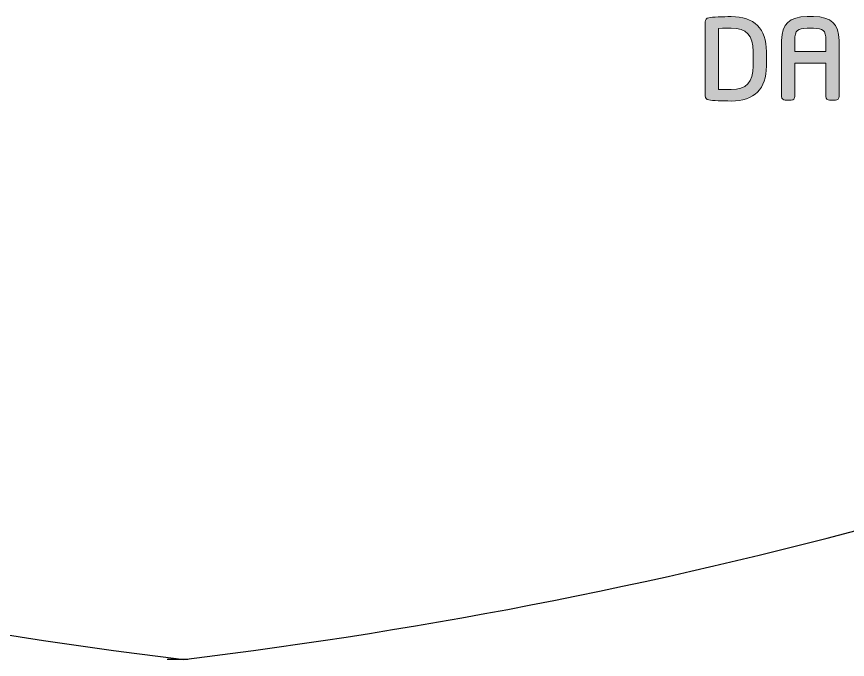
# Model space of a CAD drawing. Extents: x 16296677952 to 16296679688, y -37409618576 to -37409617304.
# Drawn here: x 16296678132.5 to 16296678163.17, y -37409617713.77 to -37409617690.04 of the extents above; entities that cross this region are included whole.
import ezdxf

# ---------------------------------------------------------------- set-up
doc = ezdxf.new("R2010")
doc.units = 0
doc.header["$LTSCALE"] = 10
doc.header["$MEASUREMENT"] = 0
doc.layers.get('0').update_dxf_attribs({"linetype": 'CONTINUOUS'})
doc.layers.add('레이어 1', color=7, linetype='CONTINUOUS', lineweight=0)

msp = doc.modelspace()

# ---------------------------------------------------------------- hatches: boundary and pattern name
at = {"layer": '레이어 1'}
h = msp.add_hatch(color=7, dxfattribs=at)
h.dxf.hatch_style = 2
edge = h.paths.add_edge_path()
edge.add_spline(control_points=[(16296678159.696581, -37409617691.865936), (16296678159.696581, -37409617692.450691), (16296678159.42979, -37409617692.735184), (16296678158.88068, -37409617692.735184), (16296678158.88068, -37409617692.735184), (16296678158.504999, -37409617692.728233), (16296678158.407089, -37409617692.726517), (16296678158.407089, -37409617692.726517), (16296678158.407089, -37409617690.484467), (16296678158.407089, -37409617690.484467), (16296678158.601669, -37409617690.465149), (16296678158.878201, -37409617690.461899), (16296678158.880951, -37409617690.461899), (16296678159.444941, -37409617690.461899), (16296678159.696581, -37409617690.729843), (16296678159.696581, -37409617691.330353), (16296678159.696581, -37409617691.330353), (16296678159.696581, -37409617691.865936), (16296678159.696581, -37409617691.865936)], knot_values=[0, 0, 0, 0, 1, 1, 1, 2, 2, 2, 3, 3, 3, 4, 4, 4, 5, 5, 5, 6, 6, 6, 6], degree=3, periodic=0)
edge = h.paths.add_edge_path()
edge.add_spline(control_points=[(16296678158.88068, -37409617690.040733), (16296678158.575859, -37409617690.040733), (16296678158.18042, -37409617690.059433), (16296678158.050751, -37409617690.080299), (16296678157.96965, -37409617690.093903), (16296678157.917669, -37409617690.154518), (16296678157.917669, -37409617690.234612), (16296678157.917669, -37409617690.234612), (16296678157.917669, -37409617692.962151), (16296678157.917669, -37409617692.962151), (16296678157.917669, -37409617693.046097), (16296678157.97015, -37409617693.105171), (16296678158.054701, -37409617693.11692), (16296678158.17734, -37409617693.137306), (16296678158.57148, -37409617693.155884), (16296678158.88068, -37409617693.155884), (16296678159.731831, -37409617693.155884), (16296678160.18152, -37409617692.709663), (16296678160.18152, -37409617691.865936), (16296678160.18152, -37409617691.865936), (16296678160.18152, -37409617691.330353), (16296678160.18152, -37409617691.330353), (16296678160.18152, -37409617690.486633), (16296678159.731831, -37409617690.040733), (16296678158.88068, -37409617690.040733)], knot_values=[0, 0, 0, 0, 1, 1, 1, 2, 2, 2, 3, 3, 3, 4, 4, 4, 5, 5, 5, 6, 6, 6, 7, 7, 7, 8, 8, 8, 8], degree=3, periodic=0)
h = msp.add_hatch(color=7, dxfattribs=at)
h.dxf.hatch_style = 2
edge = h.paths.add_edge_path()
edge.add_spline(control_points=[(16296678162.376659, -37409617691.327103), (16296678162.376659, -37409617691.327103), (16296678161.228951, -37409617691.327103), (16296678161.228951, -37409617691.327103), (16296678161.228951, -37409617691.284447), (16296678161.228951, -37409617690.917847), (16296678161.228951, -37409617690.917847), (16296678161.228951, -37409617690.535179), (16296678161.34271, -37409617690.470253), (16296678161.683981, -37409617690.470253), (16296678161.683981, -37409617690.470253), (16296678161.92197, -37409617690.470253), (16296678161.92197, -37409617690.470253), (16296678162.26305, -37409617690.470253), (16296678162.376659, -37409617690.535179), (16296678162.376659, -37409617690.917847), (16296678162.376659, -37409617690.917847), (16296678162.376659, -37409617691.284447), (16296678162.376659, -37409617691.327103)], knot_values=[0, 0, 0, 0, 1, 1, 1, 2, 2, 2, 3, 3, 3, 4, 4, 4, 5, 5, 5, 6, 6, 6, 6], degree=3, periodic=0)
edge = h.paths.add_edge_path()
edge.add_spline(control_points=[(16296678161.92197, -37409617690.040733), (16296678161.92197, -37409617690.040733), (16296678161.683981, -37409617690.040733), (16296678161.683981, -37409617690.040733), (16296678161.033831, -37409617690.040733), (16296678160.743959, -37409617690.311142), (16296678160.743959, -37409617690.917847), (16296678160.743959, -37409617690.917847), (16296678160.743959, -37409617692.993393), (16296678160.743959, -37409617692.993393), (16296678160.743959, -37409617693.066368), (16296678160.803261, -37409617693.128197), (16296678160.87326, -37409617693.128197), (16296678160.87326, -37409617693.128197), (16296678161.100309, -37409617693.128197), (16296678161.100309, -37409617693.128197), (16296678161.18079, -37409617693.128197), (16296678161.228951, -37409617693.059868), (16296678161.228951, -37409617692.993393), (16296678161.228951, -37409617692.993393), (16296678161.228951, -37409617691.800697), (16296678161.228951, -37409617691.754158), (16296678161.228951, -37409617691.754158), (16296678162.376659, -37409617691.754158), (16296678162.376659, -37409617691.754158), (16296678162.376659, -37409617691.800697), (16296678162.376659, -37409617692.993393), (16296678162.376659, -37409617692.993393), (16296678162.376659, -37409617693.067741), (16296678162.435289, -37409617693.128197), (16296678162.50753, -37409617693.128197), (16296678162.50753, -37409617693.128197), (16296678162.7318, -37409617693.128197), (16296678162.7318, -37409617693.128197), (16296678162.810419, -37409617693.128197), (16296678162.863331, -37409617693.058472), (16296678162.863331, -37409617692.993393), (16296678162.863331, -37409617692.993393), (16296678162.863331, -37409617690.917847), (16296678162.863331, -37409617690.917847), (16296678162.863331, -37409617690.311142), (16296678162.572901, -37409617690.040733), (16296678161.92197, -37409617690.040733)], knot_values=[0, 0, 0, 0, 1, 1, 1, 2, 2, 2, 3, 3, 3, 4, 4, 4, 5, 5, 5, 6, 6, 6, 7, 7, 7, 8, 8, 8, 9, 9, 9, 10, 10, 10, 11, 11, 11, 12, 12, 12, 13, 13, 13, 14, 14, 14, 14], degree=3, periodic=0)

# ---------------------------------------------------------------- linework, layer by layer
msp.add_line((16296678138.81938, -37409617713.766563), (16296678138.058981, -37409617713.766563))
for centre, start, end in [((16296678160.640209, -37409617531.787277), 245.72505685, 263.11523101), ((16296678116.69471, -37409617531.787277), 276.88476899, 294.1691864)]:
    msp.add_arc(centre, 183.300998, start, end)
at = {"layer": '레이어 1', "color": 7}
for points, knots in [([(16296678158.88068, -37409617690.040741), (16296678158.575859, -37409617690.040741), (16296678158.18042, -37409617690.059441), (16296678158.050751, -37409617690.080307), (16296678157.96965, -37409617690.093933), (16296678157.917669, -37409617690.154533), (16296678157.917669, -37409617690.234619), (16296678157.917669, -37409617690.234619), (16296678157.917669, -37409617692.962173), (16296678157.917669, -37409617692.962173), (16296678157.917669, -37409617693.046097), (16296678157.97015, -37409617693.105186), (16296678158.054701, -37409617693.116928), (16296678158.17734, -37409617693.137329), (16296678158.57148, -37409617693.155891), (16296678158.88068, -37409617693.155891), (16296678159.731831, -37409617693.155891), (16296678160.18152, -37409617692.709686), (16296678160.18152, -37409617691.865959), (16296678160.18152, -37409617691.865959), (16296678160.18152, -37409617691.330368), (16296678160.18152, -37409617691.330368), (16296678160.18152, -37409617690.486649), (16296678159.731831, -37409617690.040741), (16296678158.88068, -37409617690.040741)], [0, 0, 0, 0, 1, 1, 1, 2, 2, 2, 3, 3, 3, 4, 4, 4, 5, 5, 5, 6, 6, 6, 7, 7, 7, 8, 8, 8, 8]), ([(16296678161.92197, -37409617690.040741), (16296678161.92197, -37409617690.040741), (16296678161.683981, -37409617690.040741), (16296678161.683981, -37409617690.040741), (16296678161.033831, -37409617690.040741), (16296678160.743959, -37409617690.31115), (16296678160.743959, -37409617690.917862), (16296678160.743959, -37409617690.917862), (16296678160.743959, -37409617692.993408), (16296678160.743959, -37409617692.993408), (16296678160.743959, -37409617693.066391), (16296678160.803261, -37409617693.12822), (16296678160.87326, -37409617693.12822), (16296678160.87326, -37409617693.12822), (16296678161.100309, -37409617693.12822), (16296678161.100309, -37409617693.12822), (16296678161.18079, -37409617693.12822), (16296678161.228951, -37409617693.059883), (16296678161.228951, -37409617692.993408), (16296678161.228951, -37409617692.993408), (16296678161.228951, -37409617691.800697), (16296678161.228951, -37409617691.754173), (16296678161.228951, -37409617691.754173), (16296678162.376659, -37409617691.754173), (16296678162.376659, -37409617691.754173), (16296678162.376659, -37409617691.800697), (16296678162.376659, -37409617692.993408), (16296678162.376659, -37409617692.993408), (16296678162.376659, -37409617693.067757), (16296678162.435289, -37409617693.12822), (16296678162.50753, -37409617693.12822), (16296678162.50753, -37409617693.12822), (16296678162.7318, -37409617693.12822), (16296678162.7318, -37409617693.12822), (16296678162.810419, -37409617693.12822), (16296678162.863331, -37409617693.058479), (16296678162.863331, -37409617692.993408), (16296678162.863331, -37409617692.993408), (16296678162.863331, -37409617690.917862), (16296678162.863331, -37409617690.917862), (16296678162.863331, -37409617690.31115), (16296678162.572901, -37409617690.040741), (16296678161.92197, -37409617690.040741)], [0, 0, 0, 0, 1, 1, 1, 2, 2, 2, 3, 3, 3, 4, 4, 4, 5, 5, 5, 6, 6, 6, 7, 7, 7, 8, 8, 8, 9, 9, 9, 10, 10, 10, 11, 11, 11, 12, 12, 12, 13, 13, 13, 14, 14, 14, 14]), ([(16296678159.696581, -37409617691.865959), (16296678159.696581, -37409617692.450706), (16296678159.42979, -37409617692.735191), (16296678158.88068, -37409617692.735191), (16296678158.88068, -37409617692.735191), (16296678158.504999, -37409617692.728241), (16296678158.407089, -37409617692.72654), (16296678158.407089, -37409617692.72654), (16296678158.407089, -37409617690.484489), (16296678158.407089, -37409617690.484489), (16296678158.601669, -37409617690.465157), (16296678158.878201, -37409617690.461922), (16296678158.880951, -37409617690.461922), (16296678159.444941, -37409617690.461922), (16296678159.696581, -37409617690.729843), (16296678159.696581, -37409617691.330368), (16296678159.696581, -37409617691.330368), (16296678159.696581, -37409617691.865959), (16296678159.696581, -37409617691.865959)], [0, 0, 0, 0, 1, 1, 1, 2, 2, 2, 3, 3, 3, 4, 4, 4, 5, 5, 5, 6, 6, 6, 6]), ([(16296678162.376659, -37409617691.32711), (16296678162.376659, -37409617691.32711), (16296678161.228951, -37409617691.32711), (16296678161.228951, -37409617691.32711), (16296678161.228951, -37409617691.284447), (16296678161.228951, -37409617690.917862), (16296678161.228951, -37409617690.917862), (16296678161.228951, -37409617690.535187), (16296678161.34271, -37409617690.470268), (16296678161.683981, -37409617690.470268), (16296678161.683981, -37409617690.470268), (16296678161.92197, -37409617690.470268), (16296678161.92197, -37409617690.470268), (16296678162.26305, -37409617690.470268), (16296678162.376659, -37409617690.535187), (16296678162.376659, -37409617690.917862), (16296678162.376659, -37409617690.917862), (16296678162.376659, -37409617691.284447), (16296678162.376659, -37409617691.32711)], [0, 0, 0, 0, 1, 1, 1, 2, 2, 2, 3, 3, 3, 4, 4, 4, 5, 5, 5, 6, 6, 6, 6])]:
    msp.add_open_spline(points, degree=3, knots=knots, dxfattribs=at)

doc.saveas('drawing.dxf')
